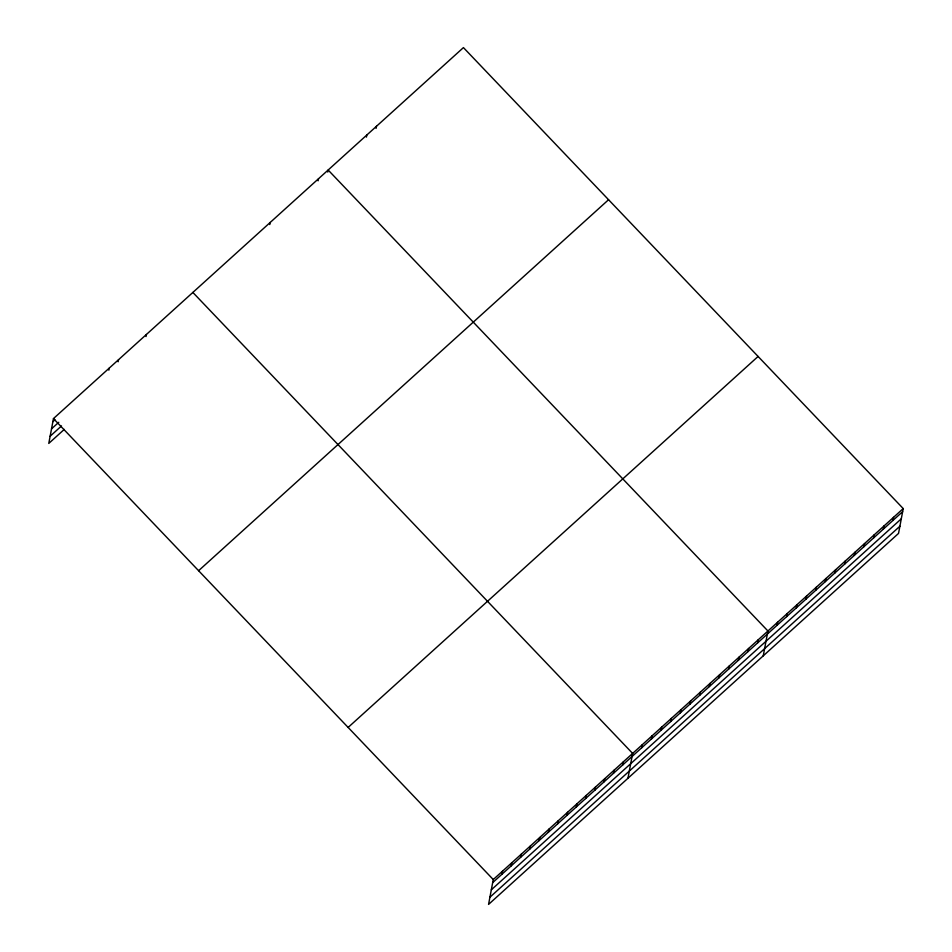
<?xml version="1.0" encoding="UTF-8"?>
<svg xmlns="http://www.w3.org/2000/svg" width="952" height="952" viewBox="0 0 952 952"><rect width="100%" height="100%" fill="white"/><g stroke="black" fill="none" stroke-linecap="round" stroke-linejoin="round"><path stroke-width="1.43" d="M903.222 508.582L493.255 879.553L488.566 904.4L898.533 533.418L903.222 508.582L463.434 47.6L53.467 418.582L48.778 443.418L64.26 429.411M108.837 370.173L109.23 368.127M118.131 361.772L118.512 359.713M146.013 336.544L146.394 334.485M269.785 224.541L270.166 222.494M318.099 180.82L318.48 178.762M327.762 172.074L328.154 170.027L767.931 630.997L763.242 655.845M366.413 137.1L366.806 135.041M376.076 128.353L376.468 126.295M501.966 874.233L502.549 871.151M511.26 865.82L511.843 862.738M520.554 857.407L521.137 854.325M529.847 849.005L530.431 845.923M539.141 840.592L539.725 837.51M548.423 832.179L549.006 829.109M557.717 823.777L558.3 820.695M567.011 815.364L567.594 812.282M576.305 806.963L576.888 803.881M585.599 798.549L586.182 795.467M594.893 790.136L595.476 787.054M604.187 781.735L604.77 778.653M613.481 773.322L614.064 770.239M622.775 764.908L623.358 761.838M627.951 778.272L632.64 753.425L192.863 292.442M641.731 747.76L642.314 744.678M651.394 739.014L651.977 735.932M661.057 730.267L661.64 727.185M670.72 721.533L671.303 718.451M680.382 712.786L680.966 709.704M690.045 704.04L690.628 700.958M699.708 695.293L700.291 692.211M709.371 686.547L709.954 683.465M719.034 677.8L719.617 674.718M728.697 669.066L729.28 665.983M738.359 660.319L738.942 657.237M748.022 651.573L748.605 648.49M757.685 642.826L758.268 639.744M777.01 625.333L777.594 622.263M786.685 616.598L787.256 613.516M796.348 607.852L796.931 604.77M806.011 599.106L806.594 596.023M815.674 590.359L816.257 587.277M825.336 581.612L825.919 578.53M834.999 572.866L835.582 569.796M844.662 564.131L845.245 561.049M854.325 555.385L854.908 552.303M863.988 546.638L864.571 543.556M873.65 537.892L874.233 534.81M883.313 529.145L883.896 526.063M892.976 520.411L893.559 517.329M52.884 421.653L54.954 419.784M51.527 428.84L58.762 422.295M50.135 436.242L61.487 425.96M198.599 570.7L608.566 199.718M348.123 727.435L758.089 356.453M492.672 882.635L902.639 511.664M491.315 889.822L901.282 518.84M489.923 897.224L899.89 526.242M53.467 418.582L493.255 879.553"/></g></svg>
